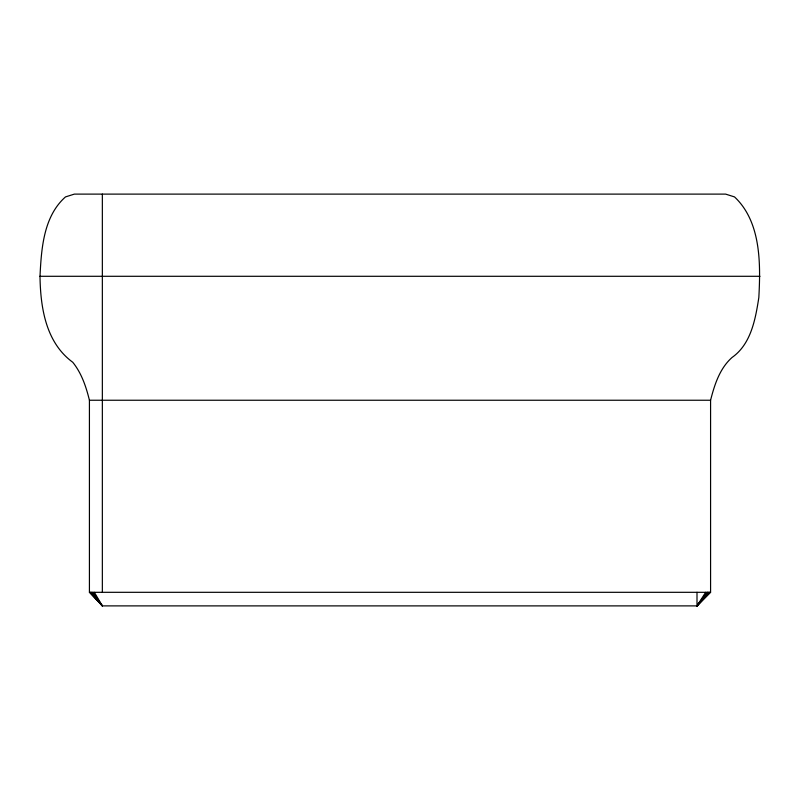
<?xml version="1.0" encoding="UTF-8"?>
<svg xmlns="http://www.w3.org/2000/svg" width="800" height="800" viewBox="0 0 800 800"><rect width="100%" height="100%" fill="white"/><g stroke="black" fill="none" stroke-linecap="round" stroke-linejoin="round"><path stroke-width="1.2" d="M40 276.29C41.37 248.78 43.46 216.43 65.48 196.91L74.37 194.11L725.63 194.11L734.52 196.91C761.13 221.9 760.66 263.75 758.83 297.56C755.47 319.09 751.11 344.06 732.04 357.48C719.74 368.37 714.49 384.8 710.58 400.24L710.58 592.31L697 605.89L102.35 605.89L89.42 592.31L89.42 400.24C86.13 386.79 81.58 373.16 72.75 362.26C45.83 342.57 40.48 307.75 40 276.29L760 276.29M697 592.31L697 605.89L705.65 592.31M710.19 592.31L697 605.89L707.09 592.31M709.44 592.31L697 605.89L707.74 592.31M697 605.89L708.39 592.31M89.42 400.24L710.58 400.24M89.42 592.31L710.58 592.31M89.81 592.31L102.35 605.89L94.35 592.31M90.56 592.31L102.35 605.89L92.91 592.31M91.61 592.31L102.35 605.89M102.35 194.11L102.35 592.31"/></g></svg>
